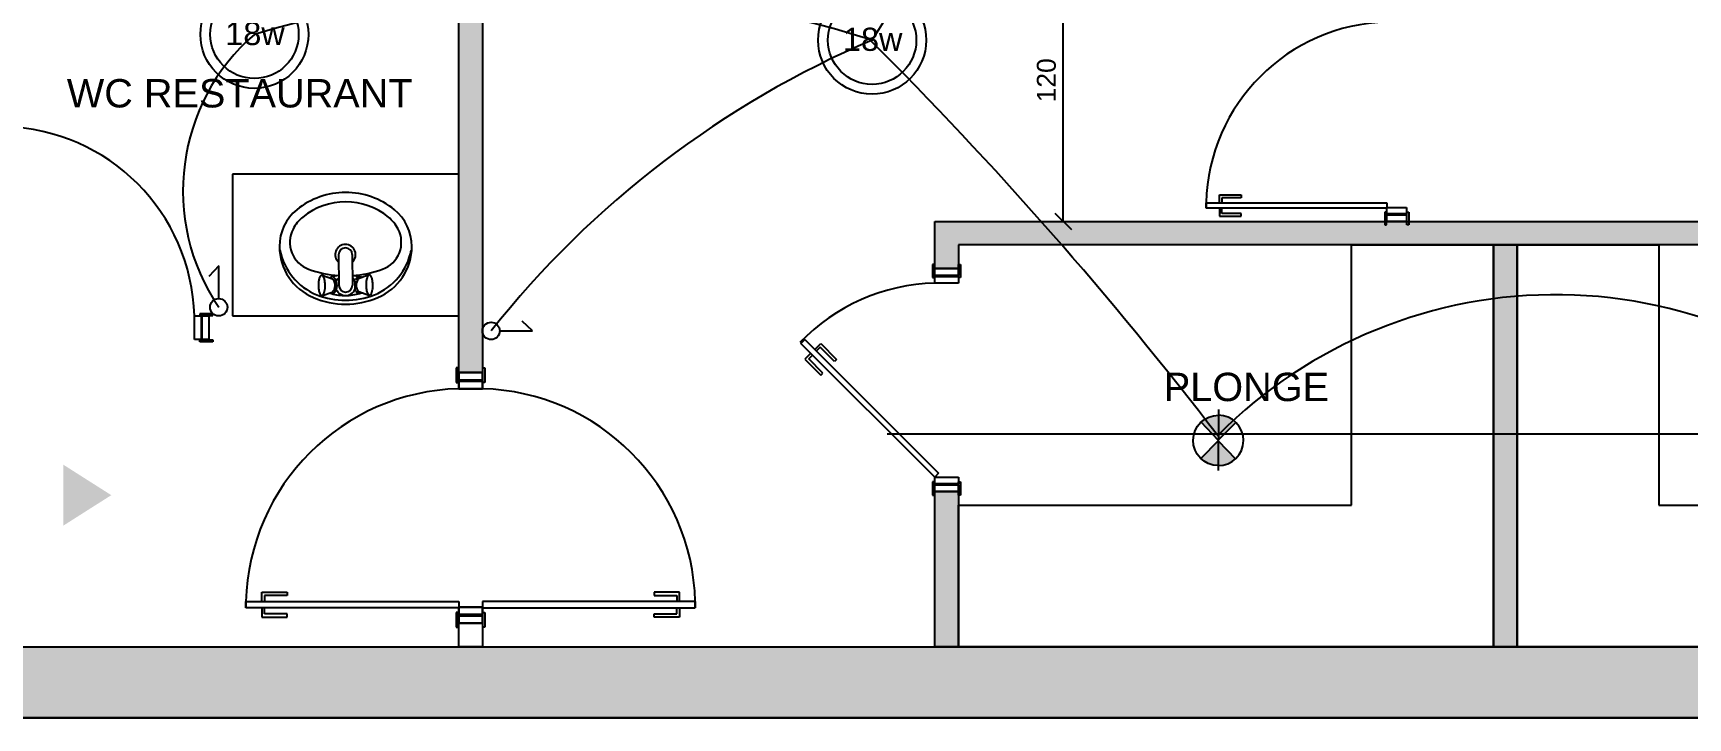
# Model space of a CAD drawing. Header units: millimetres. Extents: x 31778 to 54642, y 18502 to 28743.
# Drawn here: x 45496 to 46196, y 19612 to 19901 of the extents above; entities that cross this region are included whole.
import ezdxf

# ---------------------------------------------------------------- set-up
doc = ezdxf.new("R2010")
doc.units = ezdxf.units.MM
doc.linetypes.add('DASHED2', pattern=[0.375, 0.25, -0.125])
for name, color, linetype in [('CIRCUITS ECLAIRAGE', 1, 'Continuous'), ('ELEC', 7, 'Continuous'), ('ELECTRICITE', 6, 'Continuous'), ('MUR BAS', 7, 'Continuous'), ('Plan Archi', 8, 'Continuous'), ('SCHUNT-ECL', 20, 'Continuous')]:
    doc.layers.add(name, color=color, linetype=linetype)
doc.styles.get("Standard").update_dxf_attribs({"font": 'arial.ttf'})

# ---------------------------------------------------------------- blocks, each defined once
blk = doc.blocks.new('18w')
at = {"layer": 'MUR BAS', "color": 1}
for radius in [46.6, 38.1]:
    blk.add_circle((54837.7, -12071.2), radius, dxfattribs=at)
at = {"layer": 'MUR BAS', "color": 1, "insert": (54812.6, -12060.4), "char_height": 20, "attachment_point": 1}
blk.add_mtext_dynamic_manual_height_columns('18w', width=53.485, gutter_width=100, heights=[0], dxfattribs=at)
blk = doc.blocks.new('interrupteur simple allumage')
at = {"color": 3}
for p, q in [((0, -27473), (-13941, -42319)), ((0, -73626), (0, -27473))]:
    blk.add_line(p, q, dxfattribs=at)
blk.add_circle((0, -85871), 12245, dxfattribs=at)
blk = doc.blocks.new('369')
at = {"layer": 'SCHUNT-ECL', "lineweight": 30}
h = blk.add_hatch(color=1, dxfattribs=at)
h.paths.add_polyline_path([(0.006, 0), (0.209, 0, 0.193149), (0.152, 0.142)])
h.paths.add_polyline_path([(-0.145, 0.142, 0.193149), (-0.202, 0), (0, 0)])
at = {"layer": 'ELEC', "color": 6}
for p, q in [((0, 0), (-0.145, 0.142)), ((0.006, 0), (0.152, 0.142))]:
    blk.add_line(p, q, dxfattribs=at)
at = {"layer": 'ELEC', "color": 1}
blk.add_line((-0.249, 0), (0.249, 0), dxfattribs=at)
blk.add_arc((0.003, 0), 0.205, 0, 180, dxfattribs=at)
blk = doc.blocks.new('24')
at = {"layer": 'ELECTRICITE', "color": 3, "linetype": 'Continuous', "rotation": 90.48073587231417}
blk.add_blockref('369', (732.617, -935.947), dxfattribs=at)
at = {"layer": 'ELECTRICITE', "color": 3, "linetype": 'Continuous', "xscale": -1, "rotation": 270.480735872368}
blk.add_blockref('369', (732.617, -935.947), dxfattribs=at)

msp = doc.modelspace()

# ---------------------------------------------------------------- hatches: boundary and pattern name
at = {"layer": 'Plan Archi'}
h = msp.add_hatch(color=256, dxfattribs=at)
h.dxf.hatch_style = 1
h.paths.add_polyline_path([(45676.257, 20144.242), (45686.257, 20144.242), (45686.257, 19757.88), (45676.257, 19757.88)])
h = msp.add_hatch(color=256, dxfattribs=at)
h.dxf.hatch_style = 1
h.paths.add_polyline_path([(45877.502, 19821.799), (46236.295, 19821.799), (46236.295, 19811.799), (45887.502, 19811.799), (45887.502, 19801.799), (45877.502, 19801.799)])
h = msp.add_hatch(color=256, dxfattribs=at)
h.dxf.hatch_style = 1
h.paths.add_polyline_path([(46113.777, 19811.799), (46123.777, 19811.799), (46123.777, 19641.799), (46113.777, 19641.799)])
h = msp.add_hatch(color=256, dxfattribs=at)
h.dxf.hatch_style = 1
h.paths.add_polyline_path([(45877.502, 19707.505), (45887.502, 19707.505), (45887.502, 19641.799), (45877.502, 19641.799)])
msp.add_hatch(color=256, dxfattribs=at).paths.add_polyline_path([(44341.571, 19641.799), (47551.086, 19641.799), (47551.086, 19611.799), (44341.571, 19611.799)])

# ---------------------------------------------------------------- linework, layer by layer
at = {"color": 6}
msp.add_arc((44649.481, 18695.454), 1699.751, 37.520985, 45.060308, dxfattribs=at)
at = {"layer": 'CIRCUITS ECLAIRAGE', "color": 6}
for centre, radius, start, end in [((45733.343, 19977.979), 142.067, 325.944705, 33.062723), ((45716.485, 19477.73), 441.688, 72.262993, 106.661292), ((45647.258, 19834.664), 87.634, 130.92868, 214.147981), ((46011.707, 19520.85), 410.333, 113.050461, 141.645359), ((46140.03, 19589.739), 201.041, 43.190363, 135.107942)]:
    msp.add_arc(centre, radius, start, end, dxfattribs=at)
at = {"layer": 'Plan Archi'}
for p, q in [((45676.257, 19757.88), (45676.257, 20144.242)), ((45686.257, 20144.242), (45686.257, 19757.88)), ((45676.257, 19841.799), (45580.551, 19841.799)), ((45580.551, 19841.799), (45580.551, 19781.799)), ((45676.257, 19781.799), (45676.257, 19841.799)), ((45997.949, 19832.981), (46007.066, 19832.981)), ((45997.949, 19829.757), (45997.949, 19832.981)), ((46007.066, 19831.815), (45998.909, 19831.815)), ((45998.909, 19831.815), (45998.909, 19829.688)), ((46007.066, 19832.981), (46007.066, 19831.815)), ((45992.243, 19829.619), (46068.746, 19829.619)), ((45992.243, 19827.373), (45992.243, 19829.619)), ((45992.243, 19829.619), (45992.243, 19827.373)), ((46068.746, 19827.373), (45992.243, 19827.373)), ((45997.949, 19827.236), (45997.949, 19824.011)), ((45998.909, 19825.178), (45998.909, 19827.304)), ((46007.066, 19825.178), (45998.909, 19825.178)), ((46007.066, 19824.011), (46007.066, 19825.178)), ((46068.616, 19825.697), (46067.837, 19825.697)), ((46067.837, 19825.697), (46067.837, 19820.37)), ((46068.616, 19820.37), (46068.616, 19825.697)), ((46068.746, 19829.619), (46068.746, 19827.373)), ((46068.746, 19827.646), (46077.054, 19827.646)), ((46068.746, 19824.917), (46068.746, 19827.646)), ((46068.746, 19821.799), (46068.746, 19827.646)), ((46068.746, 19821.929), (46068.746, 19825.567)), ((46077.054, 19824.917), (46068.746, 19824.917)), ((46068.746, 19824.528), (46077.054, 19824.528)), ((46077.054, 19827.646), (46077.054, 19824.917)), ((46077.054, 19824.528), (46077.054, 19821.799)), ((46077.184, 19825.697), (46077.963, 19825.697)), ((46077.184, 19820.37), (46077.184, 19825.697)), ((46077.963, 19825.697), (46077.963, 19820.37)), ((45877.502, 19821.799), (46236.295, 19821.799)), ((45877.502, 19801.799), (45877.502, 19821.799)), ((45997.949, 19824.011), (46007.066, 19824.011)), ((46067.837, 19820.37), (46068.616, 19820.37)), ((46077.054, 19821.799), (46068.746, 19821.799)), ((46077.963, 19820.37), (46077.184, 19820.37)), ((46236.295, 19811.799), (45887.502, 19811.799)), ((45887.502, 19811.799), (45887.502, 19801.799)), ((46053.777, 19701.799), (46053.777, 19811.799)), ((46053.777, 19811.799), (46113.777, 19811.799)), ((46113.777, 19811.799), (46113.777, 19641.799)), ((46113.777, 19811.799), (46123.777, 19811.799)), ((46113.777, 19641.799), (46113.777, 19811.799)), ((46123.777, 19641.799), (46123.777, 19811.799)), ((46123.777, 19811.799), (46183.777, 19811.799)), ((46123.777, 19811.799), (46123.777, 19641.799)), ((46183.777, 19811.799), (46183.777, 19701.799)), ((45877.366, 19803.566), (45876.551, 19803.566)), ((45876.551, 19803.566), (45876.551, 19797.994)), ((45877.366, 19797.994), (45877.366, 19803.566)), ((45887.637, 19803.566), (45888.452, 19803.566)), ((45887.637, 19797.994), (45887.637, 19803.566)), ((45888.452, 19803.566), (45888.452, 19797.994)), ((45876.551, 19797.994), (45877.366, 19797.994)), ((45887.502, 19801.799), (45877.502, 19801.799)), ((45877.502, 19801.799), (45887.502, 19801.799)), ((45877.502, 19798.945), (45877.502, 19801.799)), ((45887.502, 19798.945), (45877.502, 19798.945)), ((45877.502, 19798.538), (45887.502, 19798.538)), ((45877.502, 19795.684), (45877.502, 19798.538)), ((45887.502, 19801.799), (45887.502, 19798.945)), ((45887.502, 19798.538), (45887.502, 19795.684)), ((45888.452, 19797.994), (45887.637, 19797.994)), ((45887.502, 19795.684), (45877.502, 19795.684)), ((45572.318, 19782.749), (45566.746, 19782.749)), ((45566.746, 19782.749), (45566.746, 19781.935)), ((45572.318, 19781.935), (45572.318, 19782.749)), ((45564.436, 19771.799), (45564.436, 19781.799)), ((45564.436, 19781.799), (45567.29, 19781.799)), ((45566.746, 19781.935), (45572.318, 19781.935)), ((45567.29, 19781.799), (45567.29, 19771.799)), ((45567.697, 19771.799), (45567.697, 19781.799)), ((45567.697, 19781.799), (45570.551, 19781.799)), ((45570.551, 19781.799), (45570.551, 19771.799)), ((45580.551, 19781.799), (45676.257, 19781.799)), ((45567.29, 19771.799), (45564.436, 19771.799)), ((45566.746, 19770.849), (45566.746, 19771.663)), ((45566.746, 19771.663), (45572.318, 19771.663)), ((45572.318, 19770.849), (45566.746, 19770.849)), ((45570.551, 19771.799), (45567.697, 19771.799)), ((45572.318, 19771.663), (45572.318, 19770.849)), ((45820.926, 19770.196), (45822.586, 19771.857)), ((45822.586, 19771.857), (45820.926, 19770.196)), ((45877.502, 19713.62), (45820.926, 19770.196)), ((45822.586, 19771.857), (45879.162, 19715.281)), ((45826.908, 19767.739), (45829.293, 19770.124)), ((45829.14, 19768.552), (45827.567, 19766.979)), ((45835.172, 19762.519), (45829.14, 19768.552)), ((45829.293, 19770.124), (45836.035, 19763.382)), ((45825.044, 19765.875), (45822.659, 19763.49)), ((45822.659, 19763.49), (45829.401, 19756.748)), ((45824.231, 19763.643), (45825.804, 19765.216)), ((45830.264, 19757.61), (45824.231, 19763.643)), ((45836.035, 19763.382), (45835.172, 19762.519)), ((45676.105, 19759.867), (45675.188, 19759.867)), ((45675.188, 19759.867), (45675.188, 19753.599)), ((45676.105, 19759.867), (45675.188, 19759.867)), ((45675.188, 19759.867), (45675.188, 19753.599)), ((45676.105, 19753.599), (45676.105, 19759.867)), ((45676.105, 19753.599), (45676.105, 19759.867)), ((45676.257, 19757.88), (45686.257, 19757.88)), ((45676.257, 19754.669), (45676.257, 19757.88)), ((45686.257, 19757.88), (45676.257, 19757.88)), ((45686.257, 19757.88), (45676.257, 19757.88)), ((45676.257, 19757.88), (45676.257, 19754.669)), ((45686.257, 19754.669), (45676.257, 19754.669)), ((45676.257, 19754.669), (45686.257, 19754.669)), ((45676.257, 19754.211), (45686.257, 19754.211)), ((45676.257, 19751), (45676.257, 19754.211)), ((45686.257, 19754.211), (45676.257, 19754.211)), ((45676.257, 19754.211), (45676.257, 19751)), ((45686.257, 19757.88), (45686.257, 19754.669)), ((45686.257, 19754.669), (45686.257, 19757.88)), ((45686.257, 19754.211), (45686.257, 19751)), ((45686.257, 19751), (45686.257, 19754.211)), ((45686.41, 19759.867), (45687.326, 19759.867)), ((45686.41, 19753.599), (45686.41, 19759.867)), ((45686.41, 19759.867), (45687.326, 19759.867)), ((45686.41, 19753.599), (45686.41, 19759.867)), ((45687.326, 19759.867), (45687.326, 19753.599)), ((45687.326, 19759.867), (45687.326, 19753.599)), ((45829.401, 19756.748), (45830.264, 19757.61)), ((45675.188, 19753.599), (45676.105, 19753.599)), ((45675.188, 19753.599), (45676.105, 19753.599)), ((45686.257, 19751), (45676.257, 19751)), ((45676.257, 19751), (45686.257, 19751)), ((45687.326, 19753.599), (45686.41, 19753.599)), ((45687.326, 19753.599), (45686.41, 19753.599)), ((45879.162, 19715.281), (45877.502, 19713.62)), ((45877.502, 19713.62), (45887.502, 19713.62)), ((45877.502, 19710.767), (45877.502, 19713.62)), ((45877.502, 19707.505), (45877.502, 19713.62)), ((45887.502, 19713.62), (45887.502, 19710.767)), ((45877.366, 19711.582), (45876.551, 19711.582)), ((45876.551, 19711.582), (45876.551, 19706.01)), ((45876.551, 19706.01), (45877.366, 19706.01)), ((45877.366, 19706.01), (45877.366, 19711.582)), ((45877.502, 19707.641), (45877.502, 19711.446)), ((45887.502, 19710.767), (45877.502, 19710.767)), ((45877.502, 19710.359), (45887.502, 19710.359)), ((45877.502, 19707.505), (45887.502, 19707.505)), ((45877.502, 19641.799), (45877.502, 19707.505)), ((45887.502, 19707.505), (45877.502, 19707.505)), ((45887.502, 19710.359), (45887.502, 19707.505)), ((45887.502, 19707.505), (45887.502, 19641.799)), ((45887.637, 19711.582), (45888.452, 19711.582)), ((45887.637, 19706.01), (45887.637, 19711.582)), ((45888.452, 19706.01), (45887.637, 19706.01)), ((45888.452, 19711.582), (45888.452, 19706.01)), ((45887.502, 19701.799), (46053.777, 19701.799)), ((45887.502, 19641.799), (45887.502, 19701.799)), ((46183.777, 19701.799), (46381.375, 19701.799)), ((45592.959, 19664.956), (45603.686, 19664.956)), ((45592.959, 19661.162), (45592.959, 19664.956)), ((45603.686, 19663.584), (45594.088, 19663.584)), ((45594.088, 19663.584), (45594.088, 19661.081)), ((45603.686, 19664.956), (45603.686, 19663.584)), ((45769.556, 19664.956), (45758.828, 19664.956)), ((45758.828, 19664.956), (45758.828, 19663.584)), ((45758.828, 19663.584), (45768.426, 19663.584)), ((45768.426, 19663.584), (45768.426, 19661.081)), ((45769.556, 19661.162), (45769.556, 19664.956)), ((45586.246, 19661), (45676.257, 19661)), ((45586.246, 19658.358), (45586.246, 19661)), ((45586.246, 19661), (45586.246, 19658.358)), ((45676.257, 19658.358), (45586.246, 19658.358)), ((45592.959, 19658.196), (45592.959, 19654.402)), ((45594.088, 19655.774), (45594.088, 19658.277)), ((45676.105, 19656.385), (45675.188, 19656.385)), ((45675.188, 19656.385), (45675.188, 19650.117)), ((45676.105, 19656.385), (45675.188, 19656.385)), ((45675.188, 19656.385), (45675.188, 19650.117)), ((45676.105, 19650.117), (45676.105, 19656.385)), ((45676.105, 19650.117), (45676.105, 19656.385)), ((45676.257, 19661), (45676.257, 19658.358)), ((45676.257, 19658.679), (45686.257, 19658.679)), ((45676.257, 19655.468), (45676.257, 19658.679)), ((45676.257, 19651.799), (45676.257, 19658.679)), ((45686.257, 19658.679), (45676.257, 19658.679)), ((45676.257, 19658.679), (45676.257, 19655.468)), ((45676.257, 19651.952), (45676.257, 19656.233)), ((45776.269, 19661), (45686.257, 19661)), ((45686.257, 19661), (45686.257, 19658.358)), ((45686.257, 19658.679), (45686.257, 19655.468)), ((45686.257, 19655.468), (45686.257, 19658.679)), ((45686.257, 19651.799), (45686.257, 19658.679)), ((45686.257, 19658.358), (45776.269, 19658.358)), ((45686.257, 19651.952), (45686.257, 19656.233)), ((45686.41, 19656.385), (45687.326, 19656.385)), ((45686.41, 19650.117), (45686.41, 19656.385)), ((45686.41, 19656.385), (45687.326, 19656.385)), ((45686.41, 19650.117), (45686.41, 19656.385)), ((45687.326, 19656.385), (45687.326, 19650.117)), ((45687.326, 19656.385), (45687.326, 19650.117)), ((45768.426, 19655.774), (45768.426, 19658.277)), ((45769.556, 19658.196), (45769.556, 19654.402)), ((45776.269, 19658.358), (45776.269, 19661)), ((45776.269, 19661), (45776.269, 19658.358)), ((45592.959, 19654.402), (45603.686, 19654.402)), ((45603.686, 19655.774), (45594.088, 19655.774)), ((45603.686, 19654.402), (45603.686, 19655.774)), ((45675.188, 19650.117), (45676.105, 19650.117)), ((45675.188, 19650.117), (45676.105, 19650.117)), ((45686.257, 19655.468), (45676.257, 19655.468)), ((45676.257, 19655.468), (45686.257, 19655.468)), ((45676.257, 19655.01), (45686.257, 19655.01)), ((45686.257, 19655.01), (45676.257, 19655.01)), ((45676.257, 19655.01), (45676.257, 19651.799)), ((45686.257, 19651.799), (45676.257, 19651.799)), ((45676.257, 19651.799), (45686.257, 19651.799)), ((45676.257, 19641.799), (45676.257, 19651.799)), ((45676.257, 19651.799), (45686.257, 19651.799)), ((45686.257, 19655.01), (45686.257, 19651.799)), ((45686.257, 19651.799), (45686.257, 19641.799)), ((45687.326, 19650.117), (45686.41, 19650.117)), ((45687.326, 19650.117), (45686.41, 19650.117)), ((45758.828, 19655.774), (45768.426, 19655.774)), ((45758.828, 19654.402), (45758.828, 19655.774)), ((45769.556, 19654.402), (45758.828, 19654.402)), ((44341.571, 19641.799), (47551.086, 19641.799)), ((45686.257, 19641.799), (45676.257, 19641.799)), ((45887.502, 19641.799), (45877.502, 19641.799)), ((46113.777, 19641.799), (45887.502, 19641.799)), ((46123.777, 19641.799), (46113.777, 19641.799)), ((46441.375, 19641.799), (46123.777, 19641.799)), ((47551.086, 19611.799), (44341.571, 19611.799))]:
    msp.add_line(p, q, dxfattribs=at)
at = {"layer": 'Plan Archi', "color": 6}
msp.add_line((45931.864, 19821.799), (45931.864, 19941.799), dxfattribs=at)
at = {"layer": 'Plan Archi', "color": 0, "linetype": 'ByBlock'}
msp.add_line((45928.364, 19825.299), (45935.364, 19818.299), dxfattribs=at)
at = {"layer": 'Plan Archi', "linetype": 'Continuous'}
for p, q in [((45625.446, 19807.699), (45625.524, 19794.739)), ((45631.208, 19807.734), (45631.286, 19794.774)), ((45618.518, 19799.003), (45622.875, 19797.473)), ((45624.452, 19796.499), (45624.473, 19792.969)), ((45632.337, 19796.546), (45632.359, 19793.016)), ((45638.24, 19799.122), (45633.908, 19797.542)), ((45618.571, 19790.39), (45622.736, 19791.91)), ((45638.292, 19790.509), (45633.942, 19792.037))]:
    msp.add_line(p, q, dxfattribs=at)
at = {"layer": 'Plan Archi', "linetype": 'DASHED2'}
for p, q in [((46606.375, 19731.799), (45857.375, 19731.799)), ((47551.086, 19611.799), (44341.571, 19611.799))]:
    msp.add_line(p, q, dxfattribs=at)
at = {"layer": 'Plan Archi', "color": 0}
msp.add_line((45460.81, 19611.799), (47551.086, 19611.799), dxfattribs=at)
at = {"layer": 'Plan Archi'}
for centre, radius, start, end in [((46070.823, 19827.532), 78.608, 91.514166, 178.478407), ((45482.253, 19779.627), 82.212, 1.514166, 88.478407), ((45628.404, 19801.353), 32.689, 90, 129.082907), ((45628.404, 19801.353), 32.689, 50.917093, 90), ((45620.404, 19811.203), 20, 129.082907, 180), ((45628.404, 19801.353), 28.689, 90, 129.082907), ((45628.404, 19801.353), 28.689, 50.917093, 90), ((45636.404, 19811.203), 20, 0, 50.917093), ((45616.976, 19812.955), 12.15, 152.931007, 249.641539), ((45620.404, 19811.203), 16, 129.082907, 152.931004), ((45639.832, 19812.955), 12.15, 290.358461, 27.068993), ((45636.404, 19811.203), 16, 27.068996, 50.917093), ((45623.904, 19811.203), 23.5, 180, 247.285589), ((45632.904, 19811.203), 23.5, 292.714411, 0), ((45625.979, 19814.568), 25.795, 190.996746, 247.82074), ((45630.829, 19814.568), 25.795, 292.17926, 349.003254), ((45628.404, 19843.753), 45, 249.641537, 266.299082), ((45620.14, 19794.758), 3.854, 312.344342, 44.789726), ((45620.14, 19794.758), 4.685, 312.344342, 44.789726), ((45628.404, 19843.753), 45, 273.640309, 290.358463), ((45636.775, 19794.807), 3.963, 136.345314, 224.347212), ((45628.404, 19821.953), 35.154, 247.285588, 270), ((45628.404, 19821.953), 33.554, 248.746746, 270), ((45628.404, 19821.953), 33.554, 270, 291.253254), ((45628.404, 19821.953), 35.154, 270, 292.714412), ((45879.674, 19713.501), 82.212, 91.514166, 136.011741), ((45678.701, 19658.544), 92.488, 91.514166, 178.478407), ((45683.813, 19658.544), 92.488, 1.521593, 88.485834)]:
    msp.add_arc(centre, radius, start, end, dxfattribs=at)
at = {"layer": 'Plan Archi', "linetype": 'Continuous'}
for centre, radius, start, end in [((45628.328, 19807.716), 4.321, 90.358758, 228.513805), ((45628.328, 19807.714), 2.882, 90.368815, 180.299428), ((45628.326, 19807.716), 4.321, 312.178721, 90.333768), ((45628.326, 19807.714), 2.882, 0.393098, 90.323711), ((45629.512, 19794.825), 12.621, 172.450631, 180.433687), ((45624.045, 19795.553), 7.106, 161.907579, 172.475268), ((45620.494, 19796.709), 3.371, 141.507067, 161.852048), ((45618.302, 19798.456), 0.568, 90.321682, 141.724476), ((45618.367, 19798.573), 0.456, 39.254014, 98.584271), ((45615.967, 19796.629), 3.544, 18.800275, 39.041461), ((45612.594, 19795.483), 7.106, 8.217258, 18.784947), ((45606.616, 19794.633), 13.144, 0.497224, 8.162354), ((45622.631, 19796.792), 1.426, 91.828018, 130.046738), ((45628.978, 19774.455), 24.645, 98.113324, 105.631998), ((45628.374, 19794.782), 4.281, 131.955856, 156.386731), ((45628.436, 19794.782), 4.281, 24.305795, 48.73667), ((45628.108, 19774.767), 24.32, 75.024163, 82.550053), ((45600.239, 19784.549), 34.266, 20.489976, 21.214904), ((45634.996, 19795.907), 2.71, 129.813368, 153.983097), ((45634.088, 19797.009), 1.282, 85.762945, 130.154737), ((45634.357, 19796.478), 1.783, 50.645788, 88.864508), ((45593.197, 19781.998), 46.643, 21.062441, 21.070353), ((45650.194, 19794.896), 13.144, 172.530172, 180.195302), ((45644.206, 19795.674), 7.106, 161.907579, 172.475268), ((45640.82, 19796.78), 3.544, 141.651065, 161.892251), ((45638.397, 19798.694), 0.456, 82.108256, 141.438512), ((45638.463, 19798.577), 0.568, 38.96805, 90.370844), ((45636.292, 19796.805), 3.371, 18.840478, 39.185459), ((45632.755, 19795.605), 7.106, 8.217258, 18.784947), ((45627.298, 19794.812), 12.621, 0.258839, 8.241895), ((45629.547, 19794.702), 12.655, 180.269664, 188.23107), ((45624.074, 19793.913), 7.126, 188.248937, 198.777614), ((45620.519, 19792.708), 3.371, 198.840478, 219.185459), ((45618.347, 19790.935), 0.568, 218.96805, 270.370844), ((45618.413, 19790.818), 0.456, 262.108256, 321.438512), ((45616.023, 19792.715), 3.507, 321.544486, 341.99883), ((45612.585, 19793.844), 7.126, 341.914912, 352.443589), ((45606.578, 19794.618), 13.182, 352.541218, 0.184257), ((45600.239, 19784.549), 22.623, 18.021562, 18.034156), ((45622.662, 19792.661), 1.437, 230.720893, 268.649218), ((45628.682, 19814.82), 24.404, 255.031251, 269.365335), ((45622.719, 19792.511), 1.29, 265.972413, 310.082915), ((45621.832, 19793.593), 2.689, 309.68912, 334.030627), ((45628.404, 19794.753), 4.317, 204.39783, 270.359263), ((45600.239, 19784.549), 25.655, 18.139551, 19.160534), ((45628.406, 19794.759), 2.882, 180.393098, 270.323711), ((45628.404, 19794.759), 2.882, 270.368815, 0.299428), ((45628.406, 19794.753), 4.317, 270.333263, 336.294696), ((45627.886, 19814.815), 24.404, 271.327191, 285.661275), ((45600.239, 19784.549), 33.217, 13.750921, 14.7696), ((45634.992, 19793.672), 2.689, 206.661899, 231.003406), ((45634.118, 19792.579), 1.29, 230.609611, 274.720113), ((45634.173, 19792.73), 1.437, 272.043308, 309.971633), ((45650.232, 19794.882), 13.182, 180.508269, 188.151308), ((45644.235, 19794.035), 7.126, 188.248937, 198.777614), ((45640.811, 19792.865), 3.507, 198.693696, 219.14804), ((45638.444, 19790.939), 0.456, 219.254014, 278.584271), ((45638.508, 19791.057), 0.568, 270.321682, 321.724476), ((45636.316, 19792.803), 3.371, 321.507067, 341.852048), ((45632.746, 19793.965), 7.126, 341.914912, 352.443589), ((45627.264, 19794.689), 12.655, 352.461456, 0.422862)]:
    msp.add_arc(centre, radius, start, end, dxfattribs=at)
at = {"layer": 'Plan Archi'}
msp.add_solid([(45509.007, 19718.908), (45529.316, 19706), (45509.007, 19693.092)], dxfattribs=at)

# ---------------------------------------------------------------- block references
at = {"layer": 'CIRCUITS ECLAIRAGE'}
for name, p, xscale, yscale, zscale in [('18w', (18719.369, 25815.748), 0.4899999999999999, 0.4899999999999999, 0.4899999999999999), ('18w', (18980.566, 25813.296), 0.4899999999999999, 0.4899999999999999, 0.4899999999999999), ('interrupteur simple allumage', (45574.733, 19811.234), 0.0003, 0.0003, 0.0003)]:
    msp.add_blockref(name, p, dxfattribs=dict(at, xscale=xscale, yscale=yscale, zscale=zscale))
at = {"layer": 'CIRCUITS ECLAIRAGE', "xscale": 0.0003, "yscale": 0.0003, "zscale": 0.0003, "rotation": 270}
msp.add_blockref('interrupteur simple allumage', (45715.692, 19775.473), dxfattribs=at)
at = {"layer": 'CIRCUITS ECLAIRAGE', "lineweight": 0, "xscale": -51.96164556095772, "yscale": 51.96164556095201, "zscale": 51.96164556095349, "rotation": 180}
msp.add_blockref('24', (7929.453, -28904.031), dxfattribs=at)

# ---------------------------------------------------------------- texts
at = {"layer": 'Plan Archi', "linetype": 'ByBlock'}
for s, height, rotation, p in [('120', 8, 90, (45928.712, 19872.135)), ('WC RESTAURANT', 12, 360, (45510.52, 19869.97)), ('PLONGE', 12, 360, (45974.38, 19745.777))]:
    msp.add_text(s, height=height, rotation=rotation, dxfattribs=at).set_placement(p)

doc.saveas('drawing.dxf')
